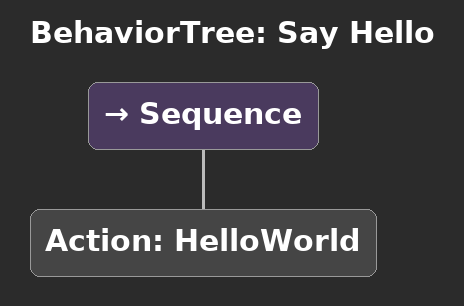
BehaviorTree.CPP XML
<?xml version="1.0"?>
  <root BTCPP_format="4" main_tree_to_execute="Say Hello">
    <BehaviorTree ID="Say Hello" _description="Will always succeed and log the error message Hello Woold!">
        <Sequence>
            <Action ID="HelloWorld"/>
        </Sequence>
    </BehaviorTree>
</root>
